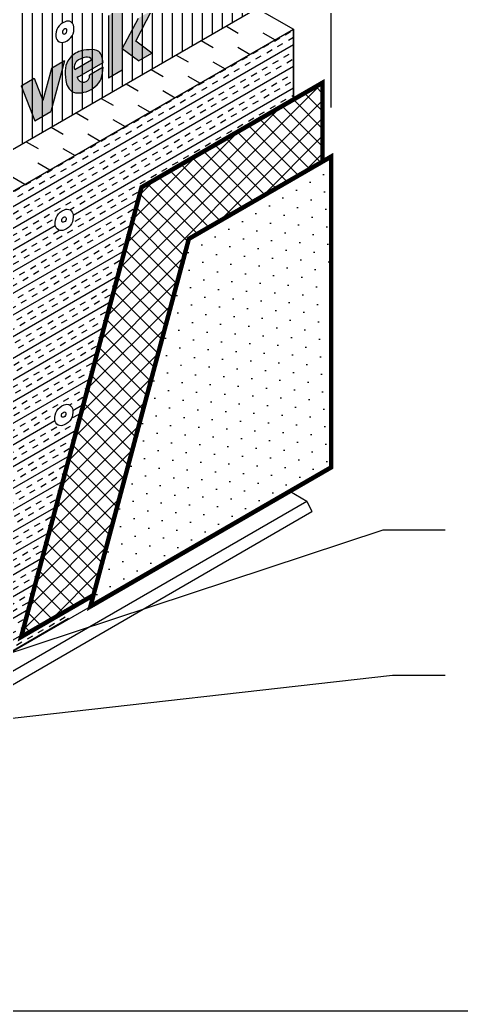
# Model space of a CAD drawing. Extents: x -27 to 167, y -65 to 64.
# Drawn here: x 112.83 to 121.66, y 34.06 to 53.87 of the extents above; entities that cross this region are included whole.
import ezdxf

# ---------------------------------------------------------------- set-up
doc = ezdxf.new("R2010")
doc.units = 0
doc.header["$LTSCALE"] = 1.5
doc.header["$MEASUREMENT"] = 0
doc.linetypes.add('DASHED', pattern=[0.75, 0.5, -0.25])
for name, color, linetype in [('CLADDING', 252, 'CONTINUOUS'), ('DUPONTLOGO', 242, 'CONTINUOUS'), ('FASTENING', 7, 'CONTINUOUS'), ('FLASHING', 124, 'CONTINUOUS'), ('RIGID_INSULATION', 191, 'CONTINUOUS'), ('TEXT', 7, 'CONTINUOUS'), ('TITLE', 7, 'CONTINUOUS'), ('TYVEK', 160, 'DASHED'), ('TYVEK_TAPE', 130, 'CONTINUOUS')]:
    doc.layers.add(name, color=color, linetype=linetype)
doc.styles.add('DETAILS', font='sanss___.ttf', dxfattribs={"height": 1})
doc.dimstyles.new('TYVEKDETAILS', dxfattribs={"dimscale": 6, "dimtxt": 1.5, "dimasz": 0.1, "dimexe": 0.75, "dimexo": 0.75, "dimgap": 0.75, "dimtad": 0, "dimtih": 1, "dimtoh": 1, "dimdec": 4, "dimzin": 0, "dimtxsty": 'DETAILS', "dimcen": 0.0625, "dimazin": 3, "dimtfac": 1, "dimtdec": 4, "dimtofl": 0, "dimtmove": 0, "dimatfit": 3, "dimtolj": 1, "dimtzin": 0})

msp = doc.modelspace()

# ---------------------------------------------------------------- hatches: boundary and pattern name
at = {"layer": 'CLADDING'}
h = msp.add_hatch(dxfattribs=at)
h.set_pattern_fill('ANSI37', color=256, scale=2, style=0)
h.set_pattern_definition([(45, (135.9282407686935, 0), (-0.1767766952966369, 0.1767766952966369), []), (135, (135.9282407686935, 0), (-0.1767766952966369, -0.1767766952966369), [])])
h.paths.add_polyline_path([(116.21444784204, 49.4913629558086), (118.8870731033775, 51.03440386988474), (118.8870731033775, 52.61004624749211), (115.2685528526714, 50.52089260667885), (112.8612359924841, 41.53666377454266), (114.3065896019146, 42.37113907002146)])
h = msp.add_hatch(dxfattribs=at)
h.set_pattern_fill('DOTS', color=256, scale=5, angle=30, style=0)
h.set_pattern_definition([(30, (138.3505407809112, 2.102875235971453), (-0.02093353065868142, 0.3487579386826371), [0, -0.3125])])
h.paths.add_polyline_path([(119.0602872787449, 51.13440912066056), (116.21444784204, 49.4913629558086), (114.2460838393824, 42.14532849010055), (119.0602872787449, 44.92481014175013)])
at = {"layer": 'DUPONTLOGO'}
h = msp.add_hatch(color=182, dxfattribs=at)
h.paths.add_polyline_path([(115.4759289731162, 54.0578391794018), (115.2052960344338, 53.90158917940184), (114.8805365080145, 53.28625796305121), (115.2052960344338, 53.04592674670024), (115.4759289731164, 53.20217674670022), (115.1511694466973, 53.44250796305115)])
h.paths.add_polyline_path([(114.8805365080146, 53.71408917940218), (114.8805365080148, 54.11140400489415), (114.6099035693319, 53.95515400489413), (114.6099035693317, 52.70217674670015), (114.8805365080144, 52.85842674670029)])
h = msp.add_hatch(color=182, dxfattribs=at)
edge = h.paths.add_edge_path()
edge.add_spline(control_points=[(114.4988826458336, 53.01361941935438), (114.4850259809384, 53.10091622605754), (114.4592689612617, 53.26318511146178), (114.2098657857907, 53.27821884847622), (113.9877468626155, 53.24278113696258), (113.7839145179771, 53.08413211586097), (113.7243309181839, 52.82996915429926), (113.7515511910556, 52.67648088927085), (113.7667268654384, 52.59090908245452)], knot_values=[0, 0, 0, 0, 0.5827593182052485, 1.083243575514109, 1.602995822488099, 2.320452805997204, 2.834594860345293, 3.482391664081016, 3.482391664081016, 3.482391664081016, 3.482391664081016], degree=3, periodic=0)
edge.add_spline(control_points=[(113.7667268654384, 52.59090908245452), (113.7883239370607, 52.54149826049747), (113.854389993466, 52.39034915067669), (114.2108122013166, 52.39930036874436), (114.4766373346419, 52.62571826597527), (114.4928717433569, 52.84038687666985), (114.4988826458334, 52.9198694193543)], knot_values=[0, 0, 0, 0, 0.3828216730715811, 1.171062387004566, 2.162538929496697, 2.745476785218138, 2.745476785218138, 2.745476785218138, 2.745476785218138], degree=3, periodic=0)
edge.add_line((114.4988826458334, 52.91986941935433), (114.2282497071509, 52.76361941935438))
edge.add_arc((114.103266183047, 52.74671579636931), 0.1261214246964348, -165.32686731615115, 7.702335397980789, ccw=False)
edge.add_line((113.9812580018542, 52.71476869181369), (114.0117433562046, 52.73236941935428))
edge.add_line((114.0117433562046, 52.73236941935429), (114.4988826458336, 53.01361941935439))
edge = h.paths.add_edge_path(flags=16)
edge.add_spline(control_points=[(113.9362495214802, 52.87628303355373), (113.9217945015539, 52.89006698319401), (113.9217945015539, 52.91036314702062), (113.9230547867455, 52.97370538109695), (113.9458939414696, 53.01572801916602), (114.0062470556956, 53.07084876801375), (114.0905333646521, 53.11140896810623), (114.1935515943425, 53.12596867139939), (114.2652203826897, 53.11674129774266), (114.2674316881325, 53.06460841205255)], knot_values=[0.1693351350576057, 0.1693351350576057, 0.1693351350576057, 0.1693351350576057, 0.2360340609454792, 0.2360340609454792, 0.3507194281854419, 0.3507194281854419, 0.4654047954254047, 0.4654047954254047, 0.5437012250705168, 0.5437012250705168, 0.5437012250705168, 0.5437012250705168], degree=3, periodic=0)
edge.add_line((114.2674316881325, 53.06460841205255), (113.9362495214801, 52.87628303355388))
msp.add_hatch(color=182, dxfattribs=at).paths.add_polyline_path([(113.2941186391284, 52.25829864833127), (113.1233654636553, 52.69958600393034), (112.8611059372361, 52.54817039575482), (113.1317388759188, 51.84875796305225), (113.4564984023379, 52.03625796305226), (113.7271313410205, 53.04817039575482), (113.4648718146014, 52.89675478757921)])
at = {"layer": 'RIGID_INSULATION', "linetype": 'CONTINUOUS'}
h = msp.add_hatch(dxfattribs=at)
h.set_pattern_fill('INSUL', color=256, angle=30, style=0)
h.set_pattern_definition([(30, (134.1952827439598, -0.2387857285309565), (-0.1875, 0.3247595264191645), []), (30, (134.1327827439598, -0.1305325530579016), (-0.1875, 0.3247595264191645), [0.125, -0.125]), (30, (134.0702827439598, -0.0222793775848468), (-0.1875, 0.3247595264191645), [0.125, -0.125])])
edge = h.paths.add_edge_path(flags=16)
edge.add_arc((113.7797415260652, 49.96487650707018), 0.1188454220048304, 2.7086587049743116, 117.2913412950256, ccw=False)
edge.add_arc((113.6263458271691, 49.92759465682396), 0.2754690588207529, -68.9590057526105, 8.959005752605776, ccw=False)
edge.add_arc((113.6648099514804, 49.77835190821361), 0.1236384612046946, 182.9658649191789, 299.2642124522687, ccw=False)
edge.add_arc((113.8232985927851, 49.80417242832502), 0.2837961659147637, 110.21187544698569, 186.5185032252826, ccw=False)
edge = h.paths.add_edge_path(flags=16)
edge.add_arc((113.7734358681212, 46.06592086522149), 0.1188454220048304, 2.7086587049743116, 117.2913412950256, ccw=False)
edge.add_arc((113.6200401692251, 46.02863901497527), 0.2754690588207529, -68.9590057526105, 8.959005752605776, ccw=False)
edge.add_arc((113.6585042935364, 45.87939626636492), 0.1236384612046946, 182.9658649191789, 299.2642124522687, ccw=False)
edge.add_arc((113.8169929348411, 45.90521678647633), 0.2837961659147637, 110.21187544698569, 186.5185032252826, ccw=False)
h.paths.add_polyline_path([(118.3040544882013, 53.6797525817172), (118.3040544882013, 52.2734402930775), (115.2685528526714, 50.52089260667884), (112.8612359924841, 41.53666377454266), (113.6485209668094, 41.9912029663983), (113.808412429834, 41.90798341991642), (111.0155492213704, 40.28017845876496), (111.0155492213704, 48.41076788649349), (111.9360231844485, 50.00316799428754)])
at = {"layer": 'TYVEK', "linetype": 'CONTINUOUS'}
h = msp.add_hatch(dxfattribs=at)
h.set_pattern_fill('_USER', color=23, scale=0.2, angle=90, style=0, pattern_type=0)
h.set_pattern_definition([(90, (-52.31506233154067, 106.8767325501995), (-0.2, 1.224646799147353e-17), [])])
edge = h.paths.add_edge_path(flags=16)
edge.add_arc((106.6314181694605, 40.69729741328142), 0.1188454220048097, 2.708658704974482, 117.29134129502111, ccw=False)
edge.add_arc((106.4780224705644, 40.66001556303517), 0.2754690588207573, -68.9590057526039, 8.959005752611574, ccw=False)
edge.add_arc((106.5164865948757, 40.51077281442484), 0.1236384612047078, 182.9658649191819, 299.26421245227283, ccw=False)
edge.add_arc((106.6749752361804, 40.53659333453623), 0.2837961659147762, 110.21187544698199, 186.5185032252794, ccw=False)
edge = h.paths.add_edge_path(flags=16)
edge.add_arc((113.6791744966023, 53.53735459703559), 0.1236384612046821, 182.965864919176, 299.2642124522646)
edge.add_arc((113.6407103722911, 53.68659734564594), 0.2754690588207548, 291.0409942473894, 368.9590057526058)
edge.add_arc((113.7941060711871, 53.72387919589217), 0.1188454220048331, 2.708658704974216, 117.291341295024)
edge.add_arc((113.837663137907, 53.56317511714703), 0.2837961659147518, 110.2118754469899, 186.5185032252872)
edge = h.paths.add_edge_path()
edge.add_line((110.2586433814856, 52.48415800844464), (117.5626734332868, 56.69436104100743))
edge.add_line((117.5626734332868, 56.69436104100743), (117.5626734332868, 54.09096587129144))
edge.add_line((111.2092115018462, 50.42279291488813), (117.577242805599, 54.09937750231779))
edge.add_line((111.2092115018462, 50.42279291488813), (110.2889388151393, 48.83059995186596))
edge.add_line((110.2889388151393, 48.83059995186596), (110.2889388151393, 41.43560563916523))
edge.add_line((110.2889388151393, 41.43560563916523), (105.8855337303536, 38.89329852811323))
edge.add_line((105.8855337303536, 38.89329852811323), (105.8855337303536, 43.85258547556566))
edge.add_arc((101.9051612059597, 49.3333652639349), 6.773648390752708, 305.9887287540763, 353.2192396418849)
edge.add_arc((114.4597659455664, 48.44779713834723), 5.828968088762101, 136.1448254007411, 179.1566005493102)

# ---------------------------------------------------------------- linework, layer by layer
at = {"layer": 'CLADDING'}
for p, q in [((118.3040544882013, 52.2734402930775), (115.2685528526714, 50.52089260667884)), ((115.2685528526714, 50.52089260667884), (112.8612359924841, 41.53666377454266)), ((112.8612359924841, 41.53666377454266), (114.3065896019146, 42.37113907002148))]:
    msp.add_line(p, q, dxfattribs=at)
at = {"layer": 'CLADDING', "const_width": 0.09}
for points in [[(114.3065896019146, 42.37113907002148), (112.8612359924841, 41.53666377454266), (115.2685528526714, 50.52089260667884), (118.8870731033775, 52.61004624749211), (118.8870731033775, 51.03440386988478)], [(119.0602872787449, 51.13440912066056), (119.0602872787449, 44.92481014175013), (114.2460838393824, 42.14532849010055), (116.21444784204, 49.4913629558086), (119.0602872787449, 51.13440912066056)]]:
    msp.add_lwpolyline(points, dxfattribs=at)
at = {"layer": 'DUPONTLOGO', "color": 182}
for p, q in [((114.8805365080147, 54.1114040048941), (114.8805365080144, 52.85842674670025)), ((114.6099035693321, 53.9551540048941), (114.6099035693317, 52.70217674670025)), ((114.8805365080145, 53.28625796305121), (115.2052960344337, 53.90158917940185)), ((115.1511694466971, 53.44250796305115), (115.4759289731163, 54.05783917940163)), ((114.8805365080146, 53.71408917940217), (114.8805365080144, 52.85842674670025)), ((115.2052960344337, 53.04592674670025), (114.8805365080145, 53.28625796305121)), ((115.4759289731164, 53.20217674670025), (115.1511694466971, 53.44250796305115)), ((115.2052960344337, 53.04592674670025), (115.4759289731164, 53.20217674670025)), ((113.4648718146014, 52.89675478757919), (113.2941186391284, 52.25829864833127)), ((113.7271313410205, 53.04817039575482), (113.4564984023379, 52.03625796305225)), ((113.7271313410205, 53.04817039575482), (113.4648718146014, 52.89675478757919)), ((113.9362495214802, 52.87628303355391), (114.2674316881325, 53.06460841205255)), ((113.9812580018542, 52.71476869181365), (114.4988826458336, 53.01361941935438)), ((114.4988826458334, 52.91986941935429), (114.2282497071507, 52.76361941935429)), ((112.8611059372361, 52.54817039575482), (113.1233654636553, 52.69958600393034)), ((113.1233654636553, 52.69958600393034), (113.2941186391284, 52.25829864833127)), ((114.0117433562046, 52.73236941935429), (113.9812580018542, 52.7147686918137)), ((114.8805365080144, 52.85842674670025), (114.6099035693317, 52.70217674670025)), ((112.8611059372361, 52.54817039575479), (113.1317388759188, 51.84875796305225)), ((113.1317388759188, 51.84875796305225), (113.4564984023379, 52.03625796305225)), ((115.3777251099801, 51.97226765301528), (115.4954241977373, 52.04022125301528)), ((115.3777251099801, 51.97226765301528), (115.4954241977373, 52.04022125301528))]:
    msp.add_line(p, q, dxfattribs=at)
msp.add_arc((114.103266183047, 52.74671579636931), 0.1261214246964348, 194.6731326838764, 7.702335397941551, dxfattribs=at)
for points in [[(114.4988826458336, 53.01361941935438), (114.4159894402931, 53.23148649843708), (114.2196795466446, 53.27072862307315), (114.0155157903812, 53.23148649843708), (113.7956443088863, 53.04705316268948), (113.7411104175223, 52.84875847536634), (113.7667268654384, 52.59090908245452)], [(113.7667268654384, 52.59090908245452), (113.8450839156524, 52.45934707417902), (114.1590550616014, 52.43047031522357), (114.4587914635579, 52.69016668953802), (114.4988826458334, 52.9198694193543)]]:
    msp.add_spline(points, degree=3, dxfattribs=at)
msp.add_open_spline([(114.2674316881325, 53.06460841205255), (114.2652203826897, 53.11674129774266), (114.1935515943425, 53.12596867139939), (114.0905333646521, 53.11140896810623), (114.0062470556956, 53.07084876801375), (113.9458939414696, 53.01572801916602), (113.9230547867455, 52.97370538109695), (113.9217945015539, 52.91036314702062), (113.9217945015539, 52.89006698319401), (113.9362495214802, 52.87628303355373)], degree=3, knots=[0.1693351350576057, 0.1693351350576057, 0.1693351350576057, 0.1693351350576057, 0.2476315647027177, 0.2476315647027177, 0.3623169319426805, 0.3623169319426805, 0.4770022991826433, 0.4770022991826433, 0.5437012250705168, 0.5437012250705168, 0.5437012250705168, 0.5437012250705168], dxfattribs=at)
at = {"layer": 'FASTENING'}
for points in [[(113.555701644456, 53.53095742016603, 0.5560120530374366), (113.7396136317564, 53.42949552216987, 0.3537160203436514), (113.9128187125133, 53.72949552216987, 0.5462522010927994), (113.7396136317564, 53.82949552216988, 0.3458248453514583)], [(113.6866710748088, 53.61177826888411, 0.5560120530373738), (113.7326490716339, 53.58641279438507, 0.3537160203436451), (113.7759503418231, 53.66141279438507, 0.5462522010928085), (113.7326490716339, 53.68641279438506, 0.3458248453514566)]]:
    msp.add_lwpolyline(points, format="xyb", close=True, dxfattribs=at)
for points in [[(113.7252490866345, 50.07049283334789, -0.546252201092799), (113.8984541673914, 49.97049283334788, -0.3537160203436517), (113.7252490866345, 49.67049283334789, -0.5560120530374328), (113.541337099334, 49.77195473134405, -0.3458248453514607), (113.7252490866345, 50.07049283334789, -1.000000000000007)], [(113.718284526512, 49.92741010556308, -0.546252201092799), (113.7615857967012, 49.90241010556309, -0.3537160203436517), (113.718284526512, 49.82741010556308, -0.5560120530374328), (113.6723065296868, 49.85277558006212, -0.3458248453514607), (113.718284526512, 49.92741010556308, -1.000000000000007)], [(113.7189434286905, 46.1715371914992, -0.546252201092799), (113.8921485094474, 46.0715371914992, -0.3537160203436517), (113.7189434286905, 45.7715371914992, -0.5560120530374328), (113.53503144139, 45.87299908949536, -0.3458248453514607), (113.7189434286905, 46.1715371914992, -1.000000000000007)], [(113.7119788685679, 46.02845446371439, -0.546252201092799), (113.7552801387572, 46.0034544637144, -0.3537160203436517), (113.7119788685679, 45.9284544637144, -0.5560120530374328), (113.6660008717428, 45.95381993821344, -0.3458248453514607), (113.711978868568, 46.02845446371439, -1.000000000000007)]]:
    msp.add_lwpolyline(points, format="xyb", dxfattribs=at)
at = {"layer": 'FLASHING', "linetype": 'CONTINUOUS'}
for p, q in [((118.2322939989764, 44.44676799878859), (118.5723540060098, 44.25043426218724)), ((104.8723583821983, 36.34073810088285), (118.5723540060098, 44.25043426218724)), ((118.5723540060098, 44.25043426218724), (118.6761311355123, 44.04005734422844)), ((104.9761355117008, 36.13036118292405), (118.6761311355123, 44.04005734422844))]:
    msp.add_line(p, q, dxfattribs=at)
at = {"layer": 'RIGID_INSULATION', "linetype": 'CONTINUOUS'}
for p, q in [((111.2092115018462, 50.42279291488813), (117.577242805599, 54.09937750231779)), ((117.5823666517111, 54.0964192483857), (118.3040544882013, 53.6797525817172)), ((116.9638380675364, 53.73988581378188), (117.2014820627137, 53.60268198919499)), ((111.9360231844485, 50.00316799428754), (118.3040544882013, 53.6797525817172)), ((111.9360231844485, 50.00316799428754), (118.3040544882013, 53.6797525817172)), ((117.6937526235812, 53.60714458295888), (117.9408509051688, 53.46448232356801)), ((118.3040544882013, 52.2734402930775), (118.3040544882013, 53.6797525817172)), ((118.3040544882013, 53.6797525817172), (118.3040544882013, 52.2734402930775)), ((116.4634357574764, 53.45144295300855), (116.7014820627137, 53.31400685460022)), ((117.1937526235812, 53.31846944836406), (117.4404485951087, 53.17603946279462)), ((115.9630334474164, 53.16300009223517), (116.2014820627137, 53.0253317200054)), ((116.6937526235812, 53.02979431376923), (116.9400462850487, 52.88759660202123)), ((115.4626311373564, 52.87455723146178), (115.7014820627137, 52.73665658541057)), ((116.1937526235812, 52.7411191791744), (116.4396439749887, 52.5991537412479)), ((114.9622288272963, 52.58611437068845), (115.2014820627137, 52.44798145081575)), ((114.4618265172363, 52.29767150991506), (114.7014820627137, 52.15930631622092)), ((115.6937526235811, 52.45244404457964), (115.9392416649287, 52.31071088047446)), ((115.1937526235811, 52.16376890998475), (115.4388393548686, 52.02226801970113)), ((113.9614242071763, 52.00922864914168), (114.2014820627137, 51.87063118162609)), ((113.4610218971163, 51.72078578836829), (113.7014820627137, 51.58195604703127)), ((114.6937526235811, 51.87509377538998), (114.9384370448086, 51.73382515892774)), ((114.1937526235811, 51.58641864079516), (114.4380347347486, 51.44538229815436)), ((112.9606195870562, 51.4323429275949), (113.2014820627136, 51.2932809124365)), ((113.6937526235811, 51.29774350620033), (113.9376324246886, 51.15693943738103)), ((113.1937526235811, 51.00906837160551), (113.4372301146285, 50.86849657660764)), ((112.693752623581, 50.72039323701068), (112.9368278045685, 50.58005371583425)), ((111.0155492213704, 40.28017845876496), (114.2460838393824, 42.14532849010055)), ((113.808412429834, 41.90798341991642), (111.0155492213704, 40.28017845876496))]:
    msp.add_line(p, q, dxfattribs=at)
at = {"layer": 'TEXT'}
msp.add_line((119.0602872787448, 52.11224790880715), (119.0602872787448, 57.55695393199616), dxfattribs=at)
at = {"layer": 'TITLE', "linetype": 'CONTINUOUS'}
msp.add_line((137.6903967767889, 34.0587256519117), (89.69039677678892, 34.0587256519117), dxfattribs=at)
at = {"layer": 'TYVEK_TAPE', "linetype": 'CONTINUOUS'}
msp.add_line((114.2460838393824, 42.14532849010055), (114.2460838393824, 42.14532849010055), dxfattribs=at)

# ---------------------------------------------------------------- leaders
at = {"layer": 'TEXT'}
for points in [[(109.4653558671862, 40.17122209521071), (120.0963331951572, 43.67820878636125), (121.3404434147344, 43.67820878636125)], [(104.4779559992129, 38.99198173430774), (120.2837463559007, 40.7722975381632), (121.3404434147344, 40.7722975381632)]]:
    msp.add_leader(points, dimstyle='TYVEKDETAILS', override={"dimgap": 0.75, "dimtad": 0, "dimfxl": 3}, dxfattribs=at)

doc.saveas('drawing.dxf')
